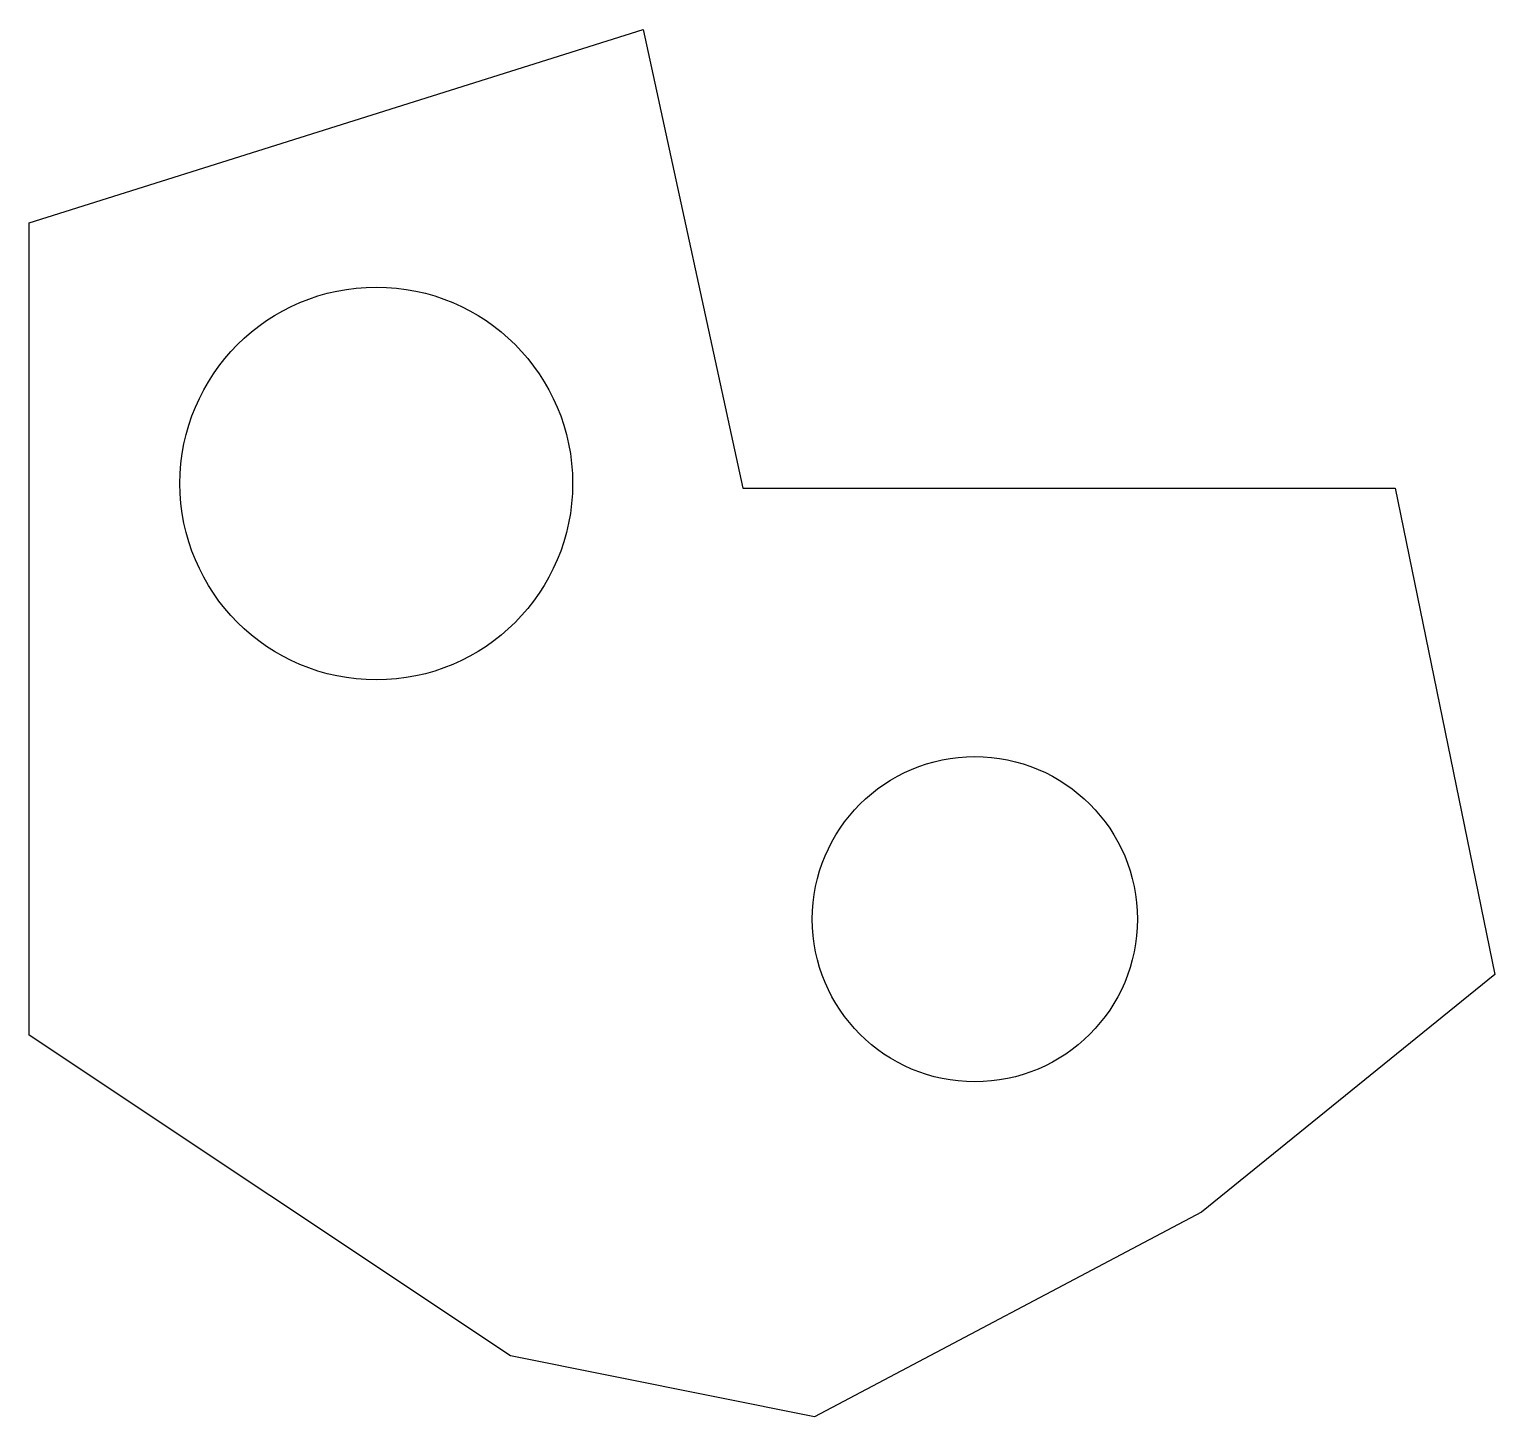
# Model space of a CAD drawing. Header units: millimetres. Extents: x 518 to 3118, y 538 to 2999.
import ezdxf

# ---------------------------------------------------------------- set-up
doc = ezdxf.new("R2010")
doc.units = ezdxf.units.MM

msp = doc.modelspace()

# ---------------------------------------------------------------- linework, layer by layer
msp.add_lwpolyline([(1371.4, 645.4), (517.6, 1214.1), (517.6, 2655.5), (1606.9, 2998.7), (1783.6, 2184.9), (2941.6, 2184.9), (3118.2, 1322), (2598.1, 900.4), (1911.1, 537.6), (1371.4, 645.4)])
for centre, radius in [((1133.4, 2193), 348.4), ((2195.7, 1420.1), 288.5)]:
    msp.add_circle(centre, radius)

doc.saveas('drawing.dxf')
